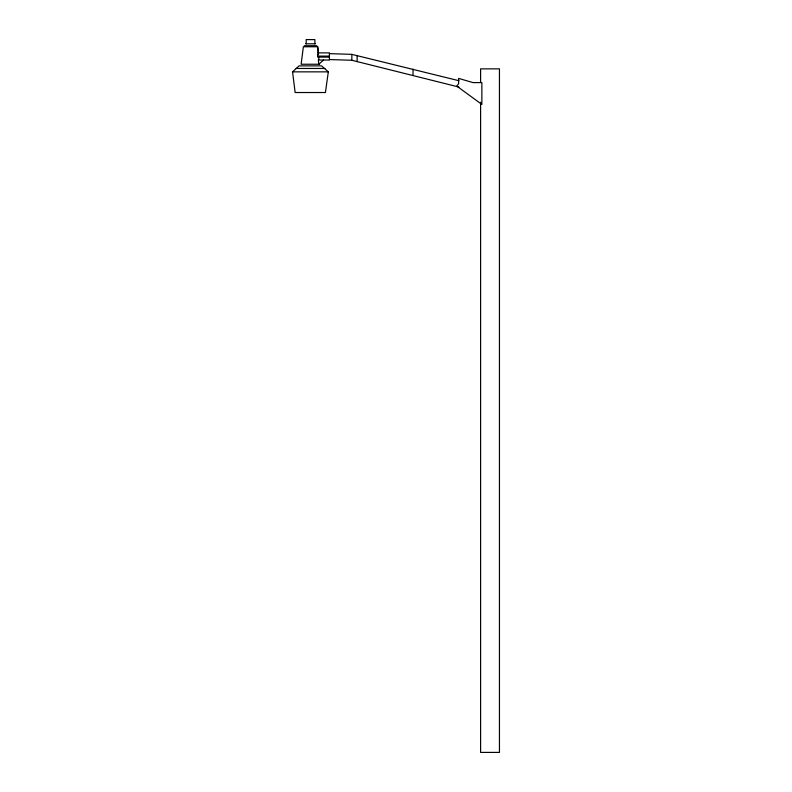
<?xml version="1.0" encoding="UTF-8"?>
<svg xmlns="http://www.w3.org/2000/svg" width="792" height="792" viewBox="0 0 792 792"><rect width="100%" height="100%" fill="white"/><g stroke="black" fill="none" stroke-linecap="round" stroke-linejoin="round"><path stroke-width="1.19" d="M328.324 71.854L325.413 92.525L295.139 92.525L292.555 71.854L299.059 65.875L321.562 65.875L328.324 71.854L292.555 71.854M323.572 60.024L318.81 64.241L318.325 60.024L329.423 60.024L329.423 52.886L317.592 52.886M305.653 43.817L315.434 43.817M304.247 45.718L316.84 45.718M317.592 56.103L329.423 56.103M329.423 57.103L317.592 57.103L317.592 54.331M319.631 64.241L301.118 64.241L303.376 46.768L317.79 46.768L318.503 53.599M296.178 68.459L324.908 68.459M329.423 59.548L351.846 60.261L458.954 87.061M329.423 53.638L351.846 54.371L458.954 80.715M318.473 54.638L317.543 46.768M318.582 56.994L318.829 59.41M480.595 82.457L480.595 68.864L499.445 68.864L499.445 752.4L480.595 752.4L480.595 102.237M413.018 69.112L413.018 75.468M357.142 55.598L357.142 61.677M351.846 54.371L351.846 60.261M314.889 43.817L314.889 39.6L306.187 39.6L306.187 43.817M458.618 83.566L456.776 86.09L481.863 104.415L481.863 82.606L473.032 82.606L458.618 78.388L458.618 83.566"/></g></svg>
